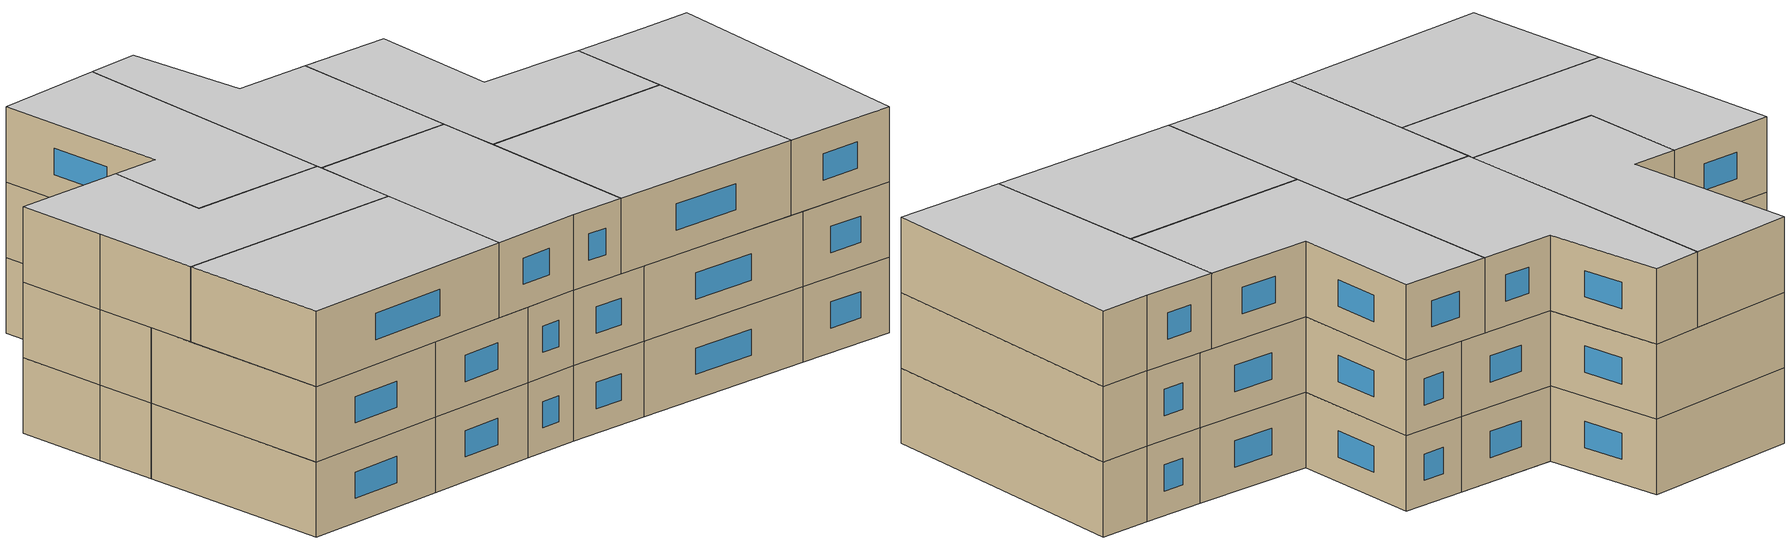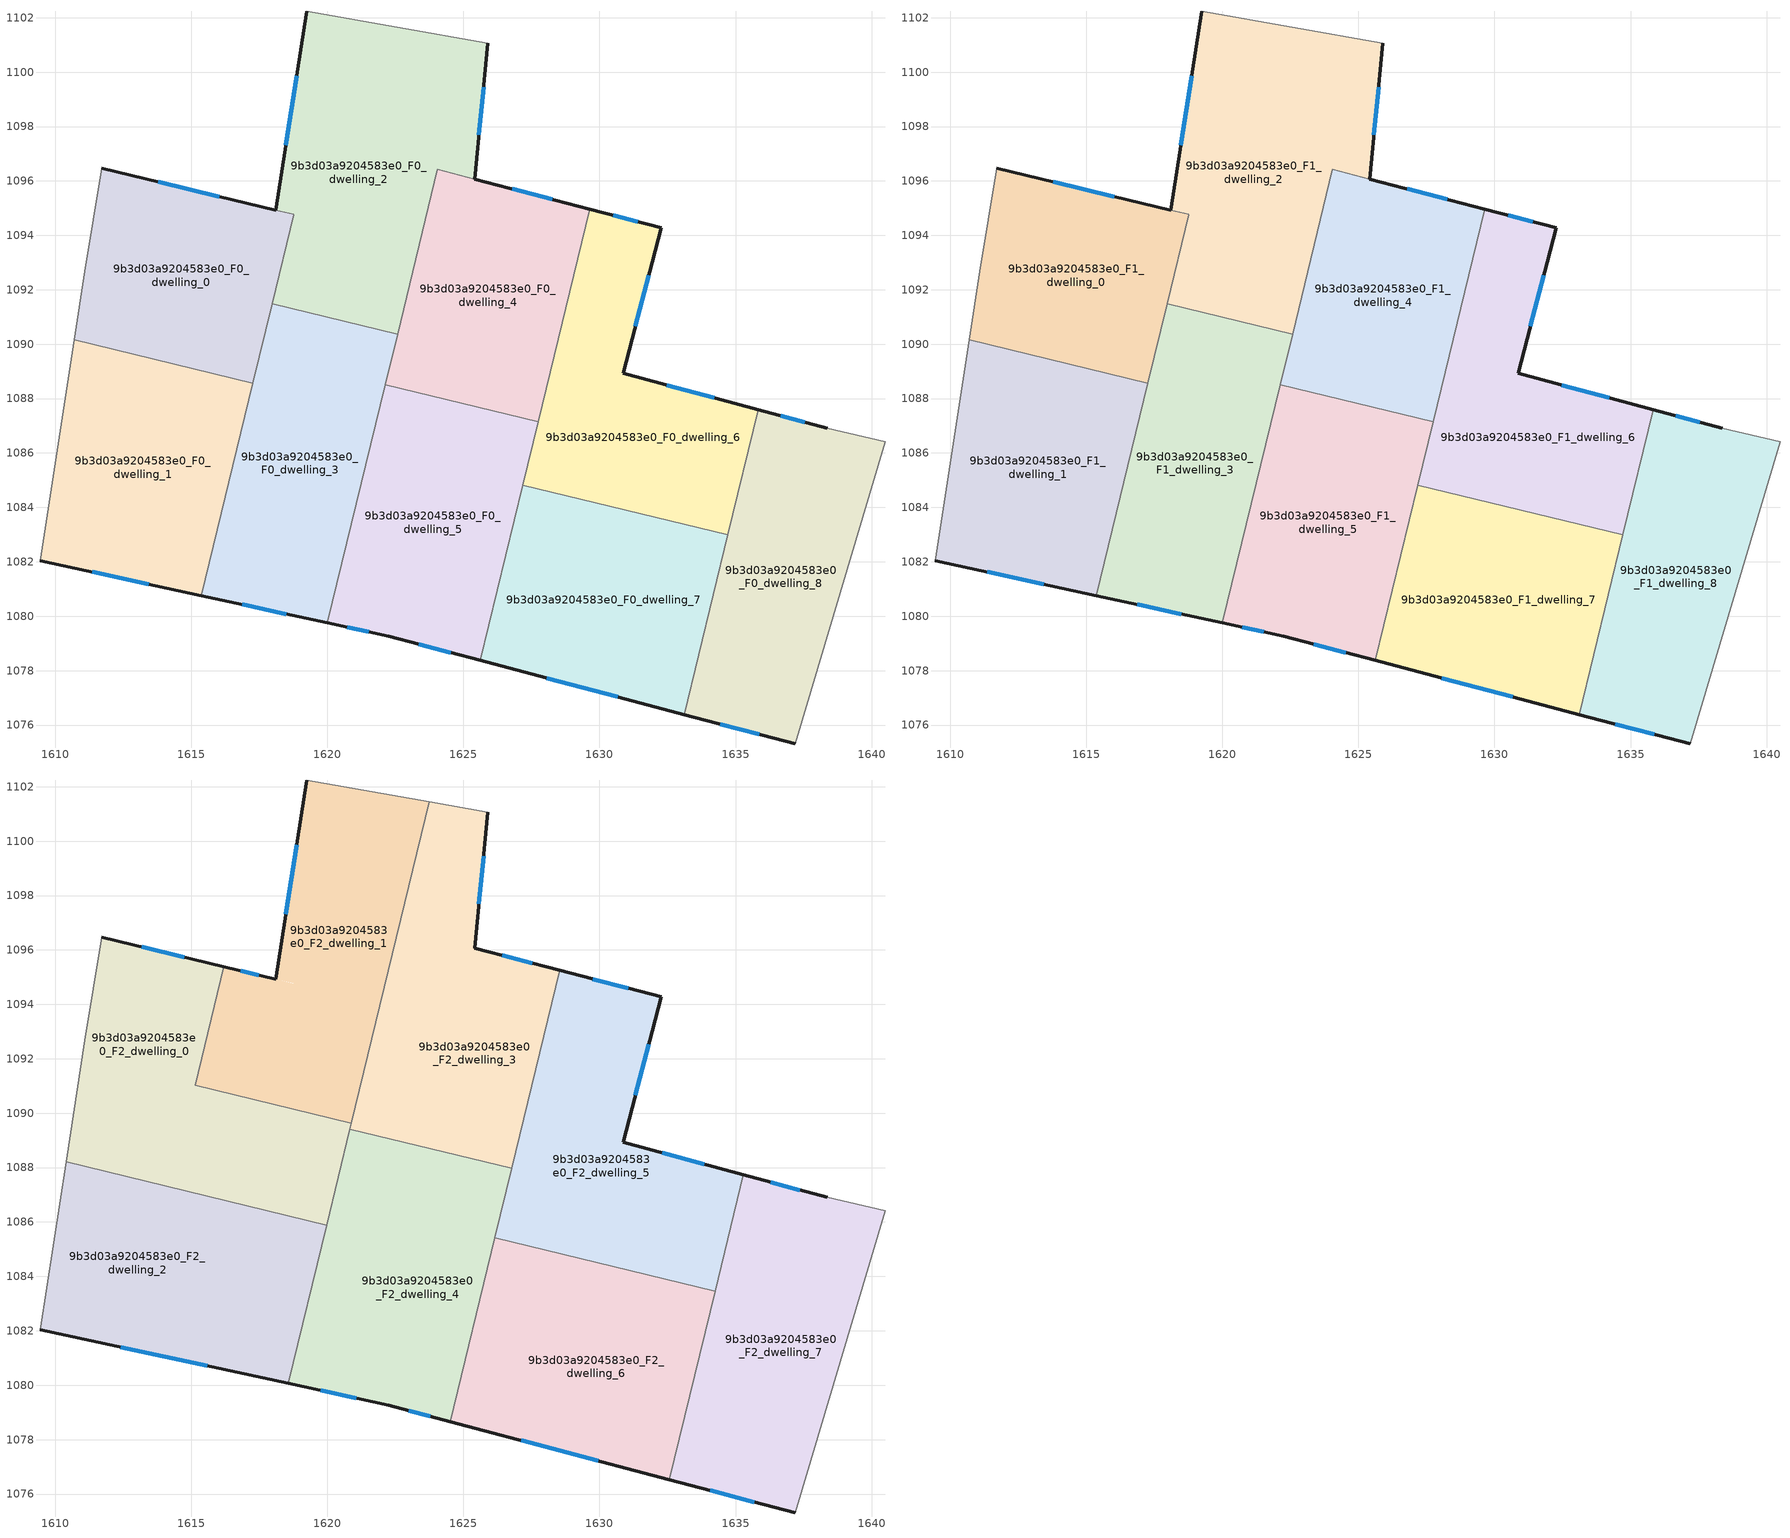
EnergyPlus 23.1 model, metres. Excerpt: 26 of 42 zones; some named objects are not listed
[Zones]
9b3d03a9204583e0_F0_dwelling_0
 floor ground (EU_floor_Construction): 1618.77,1094.77 1617.26,1088.57 1610.7,1090.17 1611.09,1092.67 1611.71,1096.46 z0
 wall outside (EU_wall_Construction): 1618.1,1094.93 1611.71,1096.46 z0:3
 wall to 9b3d03a9204583e0_F0_dwelling_2 (EU_wall_Construction): 1618.77,1094.77 1618.1,1094.92 / 1617.97,1091.49 1618.77,1094.76 z0:3
 wall to 9b3d03a9204583e0_F0_dwelling_1 (EU_wall_Construction): 1610.7,1090.17 1617.26,1088.57 z0:3
 wall adiabatic (EU_wall_Construction): 1611.71,1096.46 1611.09,1092.67 1610.7,1090.17 z0:3
 wall to 9b3d03a9204583e0_F0_dwelling_3 (EU_wall_Construction): 1617.26,1088.57 1617.97,1091.49 z0:3
 window (EU_Window_Construction): 1616.02,1095.43 1613.79,1095.96 z0.98:2.02
9b3d03a9204583e0_F0_dwelling_1
 floor ground (EU_floor_Construction): 1617.26,1088.57 1615.36,1080.76 1609.44,1082.04 1610.7,1090.17 z0
 wall outside (EU_wall_Construction): 1609.44,1082.04 1615.36,1080.76 z0:3
 wall adiabatic (EU_wall_Construction): 1610.7,1090.17 1609.44,1082.04 z0:3
 wall to 9b3d03a9204583e0_F0_dwelling_3 (EU_wall_Construction): 1615.36,1080.76 1617.26,1088.57 z0:3
 window (EU_Window_Construction): 1611.36,1081.63 1613.44,1081.18 z0.98:2.02
9b3d03a9204583e0_F0_dwelling_2
 floor ground (EU_floor_Construction): 1625.9,1101.06 1625.42,1096.06 1624.05,1096.42 1622.58,1090.37 1617.97,1091.49 1618.77,1094.77 1618.1,1094.92 1619.23,1102.24 z0
 wall outside (EU_wall_Construction): 1619.23,1102.24 1618.1,1094.92 / 1625.42,1096.06 1625.9,1101.06 z0:3
 wall to 9b3d03a9204583e0_F0_dwelling_3 (EU_wall_Construction): 1617.97,1091.49 1622.58,1090.37 z0:3
 wall adiabatic (EU_wall_Construction): 1625.9,1101.06 1619.23,1102.24 z0:3
 wall to 9b3d03a9204583e0_F0_dwelling_4 (EU_wall_Construction): 1624.05,1096.42 1625.42,1096.06 / 1622.58,1090.37 1624.04,1096.42 z0:3
 window (EU_Window_Construction): 1618.87,1099.86 1618.47,1097.31 / 1625.57,1097.69 1625.74,1099.44 z0.98:2.02
9b3d03a9204583e0_F0_dwelling_3
 floor ground (EU_floor_Construction): 1622.58,1090.37 1620,1079.75 1615.36,1080.76 1617.97,1091.49 z0
 wall outside (EU_wall_Construction): 1615.36,1080.76 1620,1079.75 z0:3
 wall to 9b3d03a9204583e0_F0_dwelling_5 (EU_wall_Construction): 1620,1079.75 1622.13,1088.51 z0:3
 wall to 9b3d03a9204583e0_F0_dwelling_4 (EU_wall_Construction): 1622.13,1088.51 1622.58,1090.37 z0:3
 window (EU_Window_Construction): 1616.87,1080.43 1618.49,1080.08 z0.98:2.02
9b3d03a9204583e0_F0_dwelling_4
 floor ground (EU_floor_Construction): 1629.65,1094.96 1627.75,1087.15 1622.13,1088.51 1624.04,1096.42 z0
 wall outside (EU_wall_Construction): 1629.65,1094.96 1625.42,1096.06 z0:3
 wall to 9b3d03a9204583e0_F0_dwelling_5 (EU_wall_Construction): 1622.13,1088.51 1627.75,1087.15 z0:3
 wall to 9b3d03a9204583e0_F0_dwelling_6 (EU_wall_Construction): 1627.75,1087.15 1629.65,1094.96 z0:3
 window (EU_Window_Construction): 1628.27,1095.32 1626.79,1095.7 z0.98:2.02
9b3d03a9204583e0_F0_dwelling_5
 floor ground (EU_floor_Construction): 1627.75,1087.15 1625.62,1078.37 1622.26,1079.26 1620,1079.75 1622.13,1088.51 z0
 wall outside (EU_wall_Construction): 1620,1079.75 1622.26,1079.26 1625.62,1078.37 z0:3
 wall to 9b3d03a9204583e0_F0_dwelling_7 (EU_wall_Construction): 1625.62,1078.37 1627.19,1084.82 z0:3
 wall to 9b3d03a9204583e0_F0_dwelling_6 (EU_wall_Construction): 1627.19,1084.82 1627.75,1087.15 z0:3
 window (EU_Window_Construction): 1620.73,1079.59 1621.52,1079.42 / 1623.35,1078.97 1624.53,1078.66 z0.98:2.02
9b3d03a9204583e0_F0_dwelling_6
 floor ground (EU_floor_Construction): 1632.27,1094.27 1630.86,1088.92 1635.83,1087.59 1634.72,1082.99 1627.19,1084.82 1629.65,1094.96 z0
 wall outside (EU_wall_Construction): 1635.83,1087.59 1630.86,1088.92 1632.27,1094.27 1629.65,1094.96 z0:3
 wall to 9b3d03a9204583e0_F0_dwelling_7 (EU_wall_Construction): 1627.19,1084.82 1634.72,1082.99 z0:3
 wall to 9b3d03a9204583e0_F0_dwelling_8 (EU_wall_Construction): 1634.72,1082.99 1635.83,1087.59 z0:3
 window (EU_Window_Construction): 1631.32,1090.66 1631.81,1092.53 / 1634.22,1088.02 1632.48,1088.49 / 1631.41,1094.5 1630.5,1094.74 z0.98:2.02
9b3d03a9204583e0_F0_dwelling_7
 floor ground (EU_floor_Construction): 1634.72,1082.99 1633.11,1076.39 1625.62,1078.37 1627.19,1084.82 z0
 wall outside (EU_wall_Construction): 1625.62,1078.37 1633.11,1076.39 z0:3
 wall to 9b3d03a9204583e0_F0_dwelling_8 (EU_wall_Construction): 1633.11,1076.39 1634.72,1082.99 z0:3
 window (EU_Window_Construction): 1628.06,1077.73 1630.68,1077.03 z0.98:2.02
9b3d03a9204583e0_F0_dwelling_8
 floor ground (EU_floor_Construction): 1640.49,1086.4 1637.19,1075.3 1633.11,1076.39 1635.83,1087.59 1638.36,1086.9 z0
 wall outside (EU_wall_Construction): 1633.11,1076.39 1637.19,1075.3 / 1638.36,1086.9 1635.83,1087.59 z0:3
 wall adiabatic (EU_wall_Construction): 1637.19,1075.3 1640.49,1086.4 1638.36,1086.9 z0:3
 window (EU_Window_Construction): 1634.44,1076.04 1635.87,1075.66 / 1637.54,1087.13 1636.66,1087.36 z0.98:2.02
9b3d03a9204583e0_F1_dwelling_0
 floor to 9b3d03a9204583e0_F0_dwelling_0 (EU_floor_Construction): 1618.77,1094.77 1617.26,1088.57 1610.7,1090.17 1611.09,1092.67 1611.71,1096.46 z3
 wall outside (EU_wall_Construction): 1618.1,1094.93 1611.71,1096.46 z3:6
 wall to 9b3d03a9204583e0_F1_dwelling_2 (EU_wall_Construction): 1618.77,1094.77 1618.1,1094.92 / 1617.97,1091.49 1618.77,1094.76 z3:6
 wall to 9b3d03a9204583e0_F1_dwelling_1 (EU_wall_Construction): 1610.7,1090.17 1617.26,1088.57 z3:6
 wall adiabatic (EU_wall_Construction): 1611.71,1096.46 1611.09,1092.67 1610.7,1090.17 z3:6
 wall to 9b3d03a9204583e0_F1_dwelling_3 (EU_wall_Construction): 1617.26,1088.57 1617.97,1091.49 z3:6
 window (EU_Window_Construction): 1616.02,1095.43 1613.79,1095.96 z3.98:5.02
9b3d03a9204583e0_F1_dwelling_1
 floor to 9b3d03a9204583e0_F0_dwelling_1 (EU_floor_Construction): 1617.26,1088.57 1615.36,1080.76 1609.44,1082.04 1610.7,1090.17 z3
 wall outside (EU_wall_Construction): 1609.44,1082.04 1615.36,1080.76 z3:6
 wall adiabatic (EU_wall_Construction): 1610.7,1090.17 1609.44,1082.04 z3:6
 wall to 9b3d03a9204583e0_F1_dwelling_3 (EU_wall_Construction): 1615.36,1080.76 1617.26,1088.57 z3:6
 window (EU_Window_Construction): 1611.36,1081.63 1613.44,1081.18 z3.98:5.02
9b3d03a9204583e0_F1_dwelling_2
 floor to 9b3d03a9204583e0_F0_dwelling_2 (EU_floor_Construction): 1625.9,1101.06 1625.42,1096.06 1624.05,1096.42 1622.58,1090.37 1617.97,1091.49 1618.77,1094.77 1618.1,1094.92 1619.23,1102.24 z3
 wall outside (EU_wall_Construction): 1619.23,1102.24 1618.1,1094.92 / 1625.42,1096.06 1625.9,1101.06 z3:6
 wall to 9b3d03a9204583e0_F1_dwelling_3 (EU_wall_Construction): 1617.97,1091.49 1622.58,1090.37 z3:6
 wall adiabatic (EU_wall_Construction): 1625.9,1101.06 1619.23,1102.24 z3:6
 wall to 9b3d03a9204583e0_F1_dwelling_4 (EU_wall_Construction): 1624.05,1096.42 1625.42,1096.06 / 1622.58,1090.37 1624.04,1096.42 z3:6
 window (EU_Window_Construction): 1618.87,1099.86 1618.47,1097.31 / 1625.57,1097.69 1625.74,1099.44 z3.98:5.02
9b3d03a9204583e0_F1_dwelling_3
 floor to 9b3d03a9204583e0_F0_dwelling_3 (EU_floor_Construction): 1622.58,1090.37 1620,1079.75 1615.36,1080.76 1617.97,1091.49 z3
 wall outside (EU_wall_Construction): 1615.36,1080.76 1620,1079.75 z3:6
 wall to 9b3d03a9204583e0_F1_dwelling_5 (EU_wall_Construction): 1620,1079.75 1622.13,1088.51 z3:6
 wall to 9b3d03a9204583e0_F1_dwelling_4 (EU_wall_Construction): 1622.13,1088.51 1622.58,1090.37 z3:6
 window (EU_Window_Construction): 1616.87,1080.43 1618.49,1080.08 z3.98:5.02
9b3d03a9204583e0_F1_dwelling_4
 floor to 9b3d03a9204583e0_F0_dwelling_4 (EU_floor_Construction): 1629.65,1094.96 1627.75,1087.15 1622.13,1088.51 1624.04,1096.42 z3
 wall outside (EU_wall_Construction): 1629.65,1094.96 1625.42,1096.06 z3:6
 wall to 9b3d03a9204583e0_F1_dwelling_5 (EU_wall_Construction): 1622.13,1088.51 1627.75,1087.15 z3:6
 wall to 9b3d03a9204583e0_F1_dwelling_6 (EU_wall_Construction): 1627.75,1087.15 1629.65,1094.96 z3:6
 window (EU_Window_Construction): 1628.27,1095.32 1626.79,1095.7 z3.98:5.02
 ceiling adiabatic (EU_roof_Construction): 1626.77,1087.97 1628.54,1095.25 1629.65,1094.96 1624.05,1096.42 1622.26,1089.07 z6
9b3d03a9204583e0_F1_dwelling_5
 floor to 9b3d03a9204583e0_F0_dwelling_5 (EU_floor_Construction): 1627.75,1087.15 1625.62,1078.37 1622.26,1079.26 1620,1079.75 1622.13,1088.51 z3
 wall outside (EU_wall_Construction): 1620,1079.75 1622.26,1079.26 1625.62,1078.37 z3:6
 wall to 9b3d03a9204583e0_F1_dwelling_7 (EU_wall_Construction): 1625.62,1078.37 1627.19,1084.82 z3:6
 wall to 9b3d03a9204583e0_F1_dwelling_6 (EU_wall_Construction): 1627.19,1084.82 1627.75,1087.15 z3:6
 window (EU_Window_Construction): 1620.73,1079.59 1621.52,1079.42 / 1623.35,1078.97 1624.53,1078.66 z3.98:5.02
9b3d03a9204583e0_F1_dwelling_6
 floor to 9b3d03a9204583e0_F0_dwelling_6 (EU_floor_Construction): 1632.27,1094.27 1630.86,1088.92 1635.83,1087.59 1634.72,1082.99 1627.19,1084.82 1629.65,1094.96 z3
 wall outside (EU_wall_Construction): 1635.83,1087.59 1630.86,1088.92 1632.27,1094.27 1629.65,1094.96 z3:6
 wall to 9b3d03a9204583e0_F1_dwelling_7 (EU_wall_Construction): 1627.19,1084.82 1634.72,1082.99 z3:6
 wall to 9b3d03a9204583e0_F1_dwelling_8 (EU_wall_Construction): 1634.72,1082.99 1635.83,1087.59 z3:6
 window (EU_Window_Construction): 1631.32,1090.66 1631.81,1092.53 / 1634.22,1088.02 1632.48,1088.49 / 1631.41,1094.5 1630.5,1094.74 z3.98:5.02
9b3d03a9204583e0_F1_dwelling_7
 floor to 9b3d03a9204583e0_F0_dwelling_7 (EU_floor_Construction): 1634.72,1082.99 1633.11,1076.39 1625.62,1078.37 1627.19,1084.82 z3
 wall outside (EU_wall_Construction): 1625.62,1078.37 1633.11,1076.39 z3:6
 wall to 9b3d03a9204583e0_F1_dwelling_8 (EU_wall_Construction): 1633.11,1076.39 1634.72,1082.99 z3:6
 window (EU_Window_Construction): 1628.06,1077.73 1630.68,1077.03 z3.98:5.02
 ceiling adiabatic (EU_roof_Construction): 1632.57,1076.53 1634.17,1083.13 1627.19,1084.82 1625.62,1078.37 z6
9b3d03a9204583e0_F1_dwelling_8
 floor to 9b3d03a9204583e0_F0_dwelling_8 (EU_floor_Construction): 1640.49,1086.4 1637.19,1075.3 1633.11,1076.39 1635.83,1087.59 1638.36,1086.9 z3
 wall outside (EU_wall_Construction): 1633.11,1076.39 1637.19,1075.3 / 1638.36,1086.9 1635.83,1087.59 z3:6
 wall adiabatic (EU_wall_Construction): 1637.19,1075.3 1640.49,1086.4 1638.36,1086.9 z3:6
 window (EU_Window_Construction): 1634.44,1076.04 1635.87,1075.66 / 1637.54,1087.13 1636.66,1087.36 z3.98:5.02
9b3d03a9204583e0_F2_dwelling_0
 floor to 9b3d03a9204583e0_F1_dwelling_0 (EU_floor_Construction): 1616.2,1095.38 1615.14,1091.03 1617.71,1090.4 1617.26,1088.57 1610.7,1090.17 1611.09,1092.67 1611.71,1096.46 z6
 floor to 9b3d03a9204583e0_F1_dwelling_1 (EU_floor_Construction): 1617.26,1088.57 1616.8,1086.66 1610.39,1088.21 1610.7,1090.17 z6
 floor to 9b3d03a9204583e0_F1_dwelling_3 (EU_floor_Construction): 1620.88,1089.63 1619.97,1085.89 1616.8,1086.66 1617.71,1090.4 z6
 wall outside (EU_wall_Construction): 1616.2,1095.38 1611.71,1096.46 z6:9
 wall to 9b3d03a9204583e0_F2_dwelling_1 (EU_wall_Construction): 1620.88,1089.63 1615.14,1091.03 1616.2,1095.38 z6:9
 wall to 9b3d03a9204583e0_F2_dwelling_2 (EU_wall_Construction): 1610.39,1088.21 1619.97,1085.89 z6:9
 wall adiabatic (EU_wall_Construction): 1611.71,1096.46 1611.09,1092.67 1610.39,1088.21 z6:9
 wall to 9b3d03a9204583e0_F2_dwelling_4 (EU_wall_Construction): 1619.97,1085.89 1620.82,1089.42 z6:9
 wall to 9b3d03a9204583e0_F2_dwelling_3 (EU_wall_Construction): 1620.82,1089.42 1620.88,1089.63 z6:9
 window (EU_Window_Construction): 1614.74,1095.74 1613.17,1096.11 z6.98:8.02
 ceiling to 9b3d03a9204583e0_F3_dwelling_0 (EU_floor_Construction): 1619.97,1085.89 1620.88,1089.63 1615.14,1091.03 1616.2,1095.38 1611.71,1096.46 1611.09,1092.67 1610.39,1088.21 z9
9b3d03a9204583e0_F2_dwelling_1
 floor to 9b3d03a9204583e0_F1_dwelling_2 (EU_floor_Construction): 1623.74,1101.44 1621.14,1090.72 1617.97,1091.49 1618.77,1094.77 1618.1,1094.92 1619.23,1102.24 z6
 floor to 9b3d03a9204583e0_F1_dwelling_0 (EU_floor_Construction): 1618.76,1094.76 1617.71,1090.4 1615.14,1091.03 1616.2,1095.38 1618.1,1094.93 z6
 floor to 9b3d03a9204583e0_F1_dwelling_3 (EU_floor_Construction): 1621.14,1090.72 1620.88,1089.63 1617.71,1090.4 1617.97,1091.49 z6
 wall outside (EU_wall_Construction): 1619.23,1102.24 1618.1,1094.92 1616.2,1095.38 z6:9
 wall adiabatic (EU_wall_Construction): 1623.74,1101.45 1619.23,1102.24 z6:9
 wall to 9b3d03a9204583e0_F2_dwelling_3 (EU_wall_Construction): 1620.88,1089.63 1623.74,1101.45 z6:9
 window (EU_Window_Construction): 1617.48,1095.07 1616.82,1095.23 / 1618.87,1099.86 1618.47,1097.31 z6.98:8.02
 ceiling to 9b3d03a9204583e0_F3_dwelling_1 (EU_floor_Construction): 1620.88,1089.63 1623.74,1101.45 1619.23,1102.24 1618.1,1094.92 1616.2,1095.38 1615.14,1091.03 z9
9b3d03a9204583e0_F2_dwelling_2
 floor to 9b3d03a9204583e0_F1_dwelling_1 (EU_floor_Construction): 1616.8,1086.66 1615.36,1080.76 1609.44,1082.04 1610.39,1088.21 z6
 floor to 9b3d03a9204583e0_F1_dwelling_3 (EU_floor_Construction): 1619.97,1085.89 1618.56,1080.07 1615.36,1080.76 1616.8,1086.66 z6
 wall outside (EU_wall_Construction): 1609.44,1082.04 1618.56,1080.07 z6:9
 wall adiabatic (EU_wall_Construction): 1610.39,1088.21 1609.44,1082.04 z6:9
 wall to 9b3d03a9204583e0_F2_dwelling_4 (EU_wall_Construction): 1618.56,1080.07 1619.97,1085.89 z6:9
 window (EU_Window_Construction): 1612.4,1081.4 1615.59,1080.71 z6.98:8.02
 ceiling to 9b3d03a9204583e0_F3_dwelling_2 (EU_floor_Construction): 1618.56,1080.07 1619.97,1085.89 1610.39,1088.21 1609.44,1082.04 z9
9b3d03a9204583e0_F2_dwelling_3
 floor adiabatic (EU_floor_Construction): 1628.54,1095.25 1626.77,1087.97 1622.26,1089.07 1624.05,1096.42 z6
 floor to 9b3d03a9204583e0_F1_dwelling_2 (EU_floor_Construction): 1625.89,1101.06 1625.42,1096.06 1624.05,1096.42 1622.58,1090.37 1621.14,1090.72 1623.74,1101.44 z6
 floor to 9b3d03a9204583e0_F1_dwelling_3 (EU_floor_Construction): 1622.58,1090.37 1622.26,1089.07 1620.82,1089.42 1621.14,1090.72 z6
 wall outside (EU_wall_Construction): 1628.54,1095.25 1625.42,1096.06 1625.9,1101.06 z6:9
 wall to 9b3d03a9204583e0_F2_dwelling_4 (EU_wall_Construction): 1620.82,1089.42 1626.77,1087.97 z6:9
 wall adiabatic (EU_wall_Construction): 1625.9,1101.06 1623.74,1101.45 z6:9
 wall to 9b3d03a9204583e0_F2_dwelling_5 (EU_wall_Construction): 1626.77,1087.97 1628.54,1095.25 z6:9
 window (EU_Window_Construction): 1625.57,1097.69 1625.74,1099.44 / 1627.52,1095.51 1626.43,1095.8 z6.98:8.02
 ceiling to 9b3d03a9204583e0_F3_dwelling_3 (EU_floor_Construction): 1626.77,1087.97 1628.54,1095.25 1625.42,1096.06 1625.9,1101.06 1623.74,1101.45 1620.82,1089.42 z9
9b3d03a9204583e0_F2_dwelling_4
 floor to 9b3d03a9204583e0_F1_dwelling_3 (EU_floor_Construction): 1622.26,1089.07 1620,1079.75 1618.56,1080.07 1620.82,1089.42 z6
 floor to 9b3d03a9204583e0_F1_dwelling_5 (EU_floor_Construction): 1626.64,1087.42 1624.51,1078.67 1622.26,1079.26 1620,1079.75 1622.13,1088.51 z6
 floor to 9b3d03a9204583e0_F1_dwelling_4 (EU_floor_Construction): 1626.77,1087.97 1626.64,1087.42 1622.13,1088.51 1622.26,1089.07 z6
 wall outside (EU_wall_Construction): 1618.56,1080.07 1622.26,1079.26 1624.51,1078.67 z6:9
 wall to 9b3d03a9204583e0_F2_dwelling_5 (EU_wall_Construction): 1624.51,1078.67 1626.15,1085.41 1626.77,1087.97 z6:9
 window (EU_Window_Construction): 1619.76,1079.81 1621.05,1079.53 / 1622.99,1079.07 1623.78,1078.86 z6.98:8.02
 ceiling to 9b3d03a9204583e0_F3_dwelling_4 (EU_floor_Construction): 1624.51,1078.67 1626.77,1087.97 1620.82,1089.42 1618.56,1080.07 1622.26,1079.26 z9
9b3d03a9204583e0_F2_dwelling_5
 floor to 9b3d03a9204583e0_F1_dwelling_6 (EU_floor_Construction): 1632.27,1094.27 1630.86,1088.92 1635.29,1087.73 1634.25,1083.45 1627.26,1085.14 1629.65,1094.96 z6
 floor to 9b3d03a9204583e0_F1_dwelling_4 (EU_floor_Construction): 1629.65,1094.96 1627.75,1087.15 1626.64,1087.42 1628.54,1095.25 z6
 floor to 9b3d03a9204583e0_F1_dwelling_5 (EU_floor_Construction): 1627.75,1087.15 1627.26,1085.14 1626.15,1085.41 1624.51,1078.67 1626.64,1087.42 z6
 wall outside (EU_wall_Construction): 1635.29,1087.73 1630.86,1088.92 1632.27,1094.27 1628.54,1095.25 z6:9
 wall to 9b3d03a9204583e0_F2_dwelling_6 (EU_wall_Construction): 1624.51,1078.67 1626.15,1085.41 1634.25,1083.45 z6:9
 wall to 9b3d03a9204583e0_F2_dwelling_7 (EU_wall_Construction): 1634.25,1083.45 1635.29,1087.73 z6:9
 window (EU_Window_Construction): 1631.05,1094.59 1629.75,1094.93 / 1631.32,1090.66 1631.81,1092.53 / 1633.85,1088.12 1632.3,1088.54 z6.98:8.02
 ceiling to 9b3d03a9204583e0_F3_dwelling_5 (EU_floor_Construction): 1634.25,1083.45 1635.29,1087.73 1630.86,1088.92 1632.27,1094.27 1628.54,1095.25 1624.51,1078.67 1626.15,1085.41 z9
9b3d03a9204583e0_F2_dwelling_6
 floor to 9b3d03a9204583e0_F1_dwelling_5 (EU_floor_Construction): 1627.26,1085.14 1625.62,1078.37 1624.51,1078.67 1626.15,1085.41 z6
 floor to 9b3d03a9204583e0_F1_dwelling_6 (EU_floor_Construction): 1634.25,1083.45 1634.17,1083.13 1627.19,1084.82 1627.26,1085.14 z6
 floor adiabatic (EU_floor_Construction): 1634.17,1083.13 1632.57,1076.53 1624.51,1078.67 1625.62,1078.37 1627.19,1084.82 z6
 wall outside (EU_wall_Construction): 1624.51,1078.67 1632.57,1076.53 z6:9
 wall to 9b3d03a9204583e0_F2_dwelling_7 (EU_wall_Construction): 1632.57,1076.53 1634.25,1083.45 z6:9
 window (EU_Window_Construction): 1627.13,1077.97 1629.95,1077.23 z6.98:8.02
 ceiling to 9b3d03a9204583e0_F3_dwelling_6 (EU_floor_Construction): 1632.57,1076.53 1634.25,1083.45 1626.15,1085.41 1624.51,1078.67 z9
9b3d03a9204583e0_F2_dwelling_7
 floor to 9b3d03a9204583e0_F1_dwelling_8 (EU_floor_Construction): 1640.49,1086.4 1637.19,1075.3 1633.11,1076.39 1635.83,1087.59 1638.36,1086.9 z6
 floor to 9b3d03a9204583e0_F1_dwelling_6 (EU_floor_Construction): 1635.83,1087.59 1634.72,1082.99 1634.17,1083.13 1634.25,1083.45 1635.29,1087.73 z6
 floor to 9b3d03a9204583e0_F1_dwelling_7 (EU_floor_Construction): 1634.72,1082.99 1633.11,1076.39 1632.57,1076.53 1634.17,1083.13 z6
 wall outside (EU_wall_Construction): 1632.57,1076.53 1637.19,1075.3 / 1638.36,1086.9 1635.29,1087.73 z6:9
 wall adiabatic (EU_wall_Construction): 1637.19,1075.3 1640.49,1086.4 1638.36,1086.9 z6:9
 window (EU_Window_Construction): 1634.07,1076.13 1635.69,1075.7 / 1637.36,1087.17 1636.29,1087.46 z6.98:8.02
 ceiling to 9b3d03a9204583e0_F3_dwelling_7 (EU_floor_Construction): 1637.19,1075.3 1640.49,1086.4 1638.36,1086.9 1635.29,1087.73 1632.57,1076.53 z9
[Building]
EU S2 Campaign: North Axis=0; Terrain=City; Solar Distribution=FullExterior
[Site:Location]
Bologna: Latitude=44.5; Longitude=11.25; Time Zone=1; Elevation=37
[SizingPeriod:WeatherFileDays]
AnnualSizingPeriod: Begin Month=1; Begin Day of Month=1; End Month=12; End Day of Month=31; Day of Week for Start Day=Monday; Use Weather File Daylight Saving Period=No; Use Weather File Rain and Snow Indicators=No
[MATERIAL]
EU_InternalMass_Material: Roughness=MediumRough; Thickness=0.1; Conductivity=1; Density=1800; Specific Heat=900; Thermal Absorptance=0.9; Solar Absorptance=0.7; Visible Absorptance=0.7
[MATERIAL:NOMASS] Roughness=MediumRough; Thermal Absorptance=0.9; Solar Absorptance=0.7; Visible Absorptance=0.7
Name | Thermal Resistance
EU_wall_NoMass | 0.905828
EU_roof_NoMass | 0.37593
EU_floor_NoMass | 0.67114
[WINDOWMATERIAL:SIMPLEGLAZINGSYSTEM]
EU_Window_SimpleGlazing: UFactor=4.52486; Solar Heat Gain Coefficient=0.85; Visible Transmittance=0.85
[CONSTRUCTION]
EU_wall_Construction: EU_wall_NoMass
EU_roof_Construction: EU_roof_NoMass
EU_floor_Construction: EU_floor_NoMass
EU_Window_Construction: EU_Window_SimpleGlazing
EU_InternalMass_Construction: EU_InternalMass_Material
[ZONE] Type=1; Multiplier=1; Ceiling Height=autocalculate; Floor Area=autocalculate; Part of Total Floor Area=Yes
Name | Volume
9b3d03a9204583e0_F0_dwelling_0; 9b3d03a9204583e0_F1_dwelling_0 | 133.998
9b3d03a9204583e0_F2_dwelling_0 | 175.652
9b3d03a9204583e0_F0_dwelling_1; 9b3d03a9204583e0_F1_dwelling_1; 9b3d03a9204583e0_F0_dwelling_8; 9b3d03a9204583e0_F1_dwelling_8 | 156.155
9b3d03a9204583e0_F2_dwelling_1 | 175.677
9b3d03a9204583e0_F0_dwelling_2; 9b3d03a9204583e0_F1_dwelling_2 | 194.013
9b3d03a9204583e0_F2_dwelling_2 | 175.684
9b3d03a9204583e0_F0_dwelling_3; 9b3d03a9204583e0_F1_dwelling_3 | 156.168
9b3d03a9204583e0_F2_dwelling_3 | 175.659
9b3d03a9204583e0_F0_dwelling_4; 9b3d03a9204583e0_F1_dwelling_4 | 140.389
9b3d03a9204583e0_F2_dwelling_4 | 175.645
9b3d03a9204583e0_F0_dwelling_5; 9b3d03a9204583e0_F1_dwelling_5 | 156.127
9b3d03a9204583e0_F2_dwelling_5 | 175.712
9b3d03a9204583e0_F0_dwelling_6; 9b3d03a9204583e0_F1_dwelling_6 | 156.163
9b3d03a9204583e0_F2_dwelling_6 | 175.691
9b3d03a9204583e0_F0_dwelling_7; 9b3d03a9204583e0_F1_dwelling_7 | 156.17
9b3d03a9204583e0_F2_dwelling_7 | 175.676
[INTERNALMASS] Construction=EU_InternalMass_Construction
Name | Zone or ZoneList | Surface Area
9b3d03a9204583e0_F0_dwelling_0_EU_InternalMass | 9b3d03a9204583e0_F0_dwelling_0 | 44.6656
9b3d03a9204583e0_F0_dwelling_1_EU_InternalMass | 9b3d03a9204583e0_F0_dwelling_1 | 52.0526
9b3d03a9204583e0_F0_dwelling_2_EU_InternalMass | 9b3d03a9204583e0_F0_dwelling_2 | 64.6738
9b3d03a9204583e0_F0_dwelling_3_EU_InternalMass | 9b3d03a9204583e0_F0_dwelling_3 | 52.0554
9b3d03a9204583e0_F0_dwelling_4_EU_InternalMass | 9b3d03a9204583e0_F0_dwelling_4 | 46.8124
9b3d03a9204583e0_F0_dwelling_5_EU_InternalMass | 9b3d03a9204583e0_F0_dwelling_5 | 52.0417
9b3d03a9204583e0_F0_dwelling_6_EU_InternalMass | 9b3d03a9204583e0_F0_dwelling_6 | 52.054
9b3d03a9204583e0_F0_dwelling_7_EU_InternalMass | 9b3d03a9204583e0_F0_dwelling_7 | 52.0579
9b3d03a9204583e0_F0_dwelling_8_EU_InternalMass | 9b3d03a9204583e0_F0_dwelling_8 | 52.0513
9b3d03a9204583e0_F1_dwelling_0_EU_InternalMass | 9b3d03a9204583e0_F1_dwelling_0 | 44.6656
9b3d03a9204583e0_F1_dwelling_1_EU_InternalMass | 9b3d03a9204583e0_F1_dwelling_1 | 52.0526
9b3d03a9204583e0_F1_dwelling_2_EU_InternalMass | 9b3d03a9204583e0_F1_dwelling_2 | 64.6738
9b3d03a9204583e0_F1_dwelling_3_EU_InternalMass | 9b3d03a9204583e0_F1_dwelling_3 | 52.0554
9b3d03a9204583e0_F1_dwelling_4_EU_InternalMass | 9b3d03a9204583e0_F1_dwelling_4 | 46.8124
9b3d03a9204583e0_F1_dwelling_5_EU_InternalMass | 9b3d03a9204583e0_F1_dwelling_5 | 52.0417
9b3d03a9204583e0_F1_dwelling_6_EU_InternalMass | 9b3d03a9204583e0_F1_dwelling_6 | 52.054
9b3d03a9204583e0_F1_dwelling_7_EU_InternalMass | 9b3d03a9204583e0_F1_dwelling_7 | 52.0579
9b3d03a9204583e0_F1_dwelling_8_EU_InternalMass | 9b3d03a9204583e0_F1_dwelling_8 | 52.0513
9b3d03a9204583e0_F2_dwelling_0_EU_InternalMass | 9b3d03a9204583e0_F2_dwelling_0 | 58.5507
9b3d03a9204583e0_F2_dwelling_1_EU_InternalMass | 9b3d03a9204583e0_F2_dwelling_1 | 58.5583
9b3d03a9204583e0_F2_dwelling_2_EU_InternalMass | 9b3d03a9204583e0_F2_dwelling_2 | 58.5613
9b3d03a9204583e0_F2_dwelling_3_EU_InternalMass | 9b3d03a9204583e0_F2_dwelling_3 | 58.5525
9b3d03a9204583e0_F2_dwelling_4_EU_InternalMass | 9b3d03a9204583e0_F2_dwelling_4 | 58.5486
9b3d03a9204583e0_F2_dwelling_5_EU_InternalMass | 9b3d03a9204583e0_F2_dwelling_5 | 58.574
9b3d03a9204583e0_F2_dwelling_6_EU_InternalMass | 9b3d03a9204583e0_F2_dwelling_6 | 58.5626
9b3d03a9204583e0_F2_dwelling_7_EU_InternalMass | 9b3d03a9204583e0_F2_dwelling_7 | 58.5586
[OTHEREQUIPMENT] Fuel Type=Electricity; Design Level Calculation Method=Watts/Area; Power per Zone Floor Area=1; Fraction Latent=0; Fraction Radiant=0; Fraction Lost=0; Carbon Dioxide Generation Rate=0; EndUse Subcategory=EU_Step8_InternalGains
Name | Zone or ZoneList or Space or SpaceList | Schedule
EU_Step8_InternalGain_9b3d03a9204583e0_F0_dwelling_0_f000 | 9b3d03a9204583e0_F0_dwelling_0 | EU_Step8_GainSchedule_9b3d03a9204583e0_F0_dwelling_0_f000
EU_Step8_InternalGain_9b3d03a9204583e0_F0_dwelling_1_f000 | 9b3d03a9204583e0_F0_dwelling_1 | EU_Step8_GainSchedule_9b3d03a9204583e0_F0_dwelling_1_f000
EU_Step8_InternalGain_9b3d03a9204583e0_F0_dwelling_2_f000 | 9b3d03a9204583e0_F0_dwelling_2 | EU_Step8_GainSchedule_9b3d03a9204583e0_F0_dwelling_2_f000
EU_Step8_InternalGain_9b3d03a9204583e0_F0_dwelling_3_f000 | 9b3d03a9204583e0_F0_dwelling_3 | EU_Step8_GainSchedule_9b3d03a9204583e0_F0_dwelling_3_f000
EU_Step8_InternalGain_9b3d03a9204583e0_F0_dwelling_4_f000 | 9b3d03a9204583e0_F0_dwelling_4 | EU_Step8_GainSchedule_9b3d03a9204583e0_F0_dwelling_4_f000
EU_Step8_InternalGain_9b3d03a9204583e0_F0_dwelling_5_f000 | 9b3d03a9204583e0_F0_dwelling_5 | EU_Step8_GainSchedule_9b3d03a9204583e0_F0_dwelling_5_f000
EU_Step8_InternalGain_9b3d03a9204583e0_F0_dwelling_6_f000 | 9b3d03a9204583e0_F0_dwelling_6 | EU_Step8_GainSchedule_9b3d03a9204583e0_F0_dwelling_6_f000
EU_Step8_InternalGain_9b3d03a9204583e0_F0_dwelling_7_f000 | 9b3d03a9204583e0_F0_dwelling_7 | EU_Step8_GainSchedule_9b3d03a9204583e0_F0_dwelling_7_f000
EU_Step8_InternalGain_9b3d03a9204583e0_F0_dwelling_8_f000 | 9b3d03a9204583e0_F0_dwelling_8 | EU_Step8_GainSchedule_9b3d03a9204583e0_F0_dwelling_8_f000
EU_Step8_InternalGain_9b3d03a9204583e0_F1_dwelling_0_f000 | 9b3d03a9204583e0_F1_dwelling_0 | EU_Step8_GainSchedule_9b3d03a9204583e0_F1_dwelling_0_f000
EU_Step8_InternalGain_9b3d03a9204583e0_F1_dwelling_1_f000 | 9b3d03a9204583e0_F1_dwelling_1 | EU_Step8_GainSchedule_9b3d03a9204583e0_F1_dwelling_1_f000
EU_Step8_InternalGain_9b3d03a9204583e0_F1_dwelling_2_f000 | 9b3d03a9204583e0_F1_dwelling_2 | EU_Step8_GainSchedule_9b3d03a9204583e0_F1_dwelling_2_f000
EU_Step8_InternalGain_9b3d03a9204583e0_F1_dwelling_3_f000 | 9b3d03a9204583e0_F1_dwelling_3 | EU_Step8_GainSchedule_9b3d03a9204583e0_F1_dwelling_3_f000
EU_Step8_InternalGain_9b3d03a9204583e0_F1_dwelling_4_f000 | 9b3d03a9204583e0_F1_dwelling_4 | EU_Step8_GainSchedule_9b3d03a9204583e0_F1_dwelling_4_f000
EU_Step8_InternalGain_9b3d03a9204583e0_F1_dwelling_5_f000 | 9b3d03a9204583e0_F1_dwelling_5 | EU_Step8_GainSchedule_9b3d03a9204583e0_F1_dwelling_5_f000
EU_Step8_InternalGain_9b3d03a9204583e0_F1_dwelling_6_f000 | 9b3d03a9204583e0_F1_dwelling_6 | EU_Step8_GainSchedule_9b3d03a9204583e0_F1_dwelling_6_f000
EU_Step8_InternalGain_9b3d03a9204583e0_F1_dwelling_7_f000 | 9b3d03a9204583e0_F1_dwelling_7 | EU_Step8_GainSchedule_9b3d03a9204583e0_F1_dwelling_7_f000
EU_Step8_InternalGain_9b3d03a9204583e0_F1_dwelling_8_f000 | 9b3d03a9204583e0_F1_dwelling_8 | EU_Step8_GainSchedule_9b3d03a9204583e0_F1_dwelling_8_f000
EU_Step8_InternalGain_9b3d03a9204583e0_F2_dwelling_0_f000 | 9b3d03a9204583e0_F2_dwelling_0 | EU_Step8_GainSchedule_9b3d03a9204583e0_F2_dwelling_0_f000
EU_Step8_InternalGain_9b3d03a9204583e0_F2_dwelling_1_f000 | 9b3d03a9204583e0_F2_dwelling_1 | EU_Step8_GainSchedule_9b3d03a9204583e0_F2_dwelling_1_f000
EU_Step8_InternalGain_9b3d03a9204583e0_F2_dwelling_2_f000 | 9b3d03a9204583e0_F2_dwelling_2 | EU_Step8_GainSchedule_9b3d03a9204583e0_F2_dwelling_2_f000
EU_Step8_InternalGain_9b3d03a9204583e0_F2_dwelling_3_f000 | 9b3d03a9204583e0_F2_dwelling_3 | EU_Step8_GainSchedule_9b3d03a9204583e0_F2_dwelling_3_f000
EU_Step8_InternalGain_9b3d03a9204583e0_F2_dwelling_4_f000 | 9b3d03a9204583e0_F2_dwelling_4 | EU_Step8_GainSchedule_9b3d03a9204583e0_F2_dwelling_4_f000
EU_Step8_InternalGain_9b3d03a9204583e0_F2_dwelling_5_f000 | 9b3d03a9204583e0_F2_dwelling_5 | EU_Step8_GainSchedule_9b3d03a9204583e0_F2_dwelling_5_f000
EU_Step8_InternalGain_9b3d03a9204583e0_F2_dwelling_6_f000 | 9b3d03a9204583e0_F2_dwelling_6 | EU_Step8_GainSchedule_9b3d03a9204583e0_F2_dwelling_6_f000
EU_Step8_InternalGain_9b3d03a9204583e0_F2_dwelling_7_f000 | 9b3d03a9204583e0_F2_dwelling_7 | EU_Step8_GainSchedule_9b3d03a9204583e0_F2_dwelling_7_f000
[ZONEVENTILATION:DESIGNFLOWRATE] Schedule=EU_AlwaysOn; Design Flow Rate Calculation Method=AirChanges/Hour; Air Changes per Hour=0.73129; Ventilation Type=Natural; Fan Pressure Rise=0; Fan Total Efficiency=1; Constant Term Coefficient=1; Temperature Term Coefficient=0; Velocity Term Coefficient=0; Velocity Squared Term Coefficient=0; Minimum Indoor Temperature=-100; Maximum Indoor Temperature=100; Delta Temperature=-100; Minimum Outdoor Temperature=-100; Maximum Outdoor Temperature=100; Maximum Wind Speed=40
Name | Zone or ZoneList or Space or SpaceList
EU_ConstantAir_9b3d03a9204583e0_F0_dwelling_0 | 9b3d03a9204583e0_F0_dwelling_0
EU_ConstantAir_9b3d03a9204583e0_F0_dwelling_1 | 9b3d03a9204583e0_F0_dwelling_1
EU_ConstantAir_9b3d03a9204583e0_F0_dwelling_2 | 9b3d03a9204583e0_F0_dwelling_2
EU_ConstantAir_9b3d03a9204583e0_F0_dwelling_3 | 9b3d03a9204583e0_F0_dwelling_3
EU_ConstantAir_9b3d03a9204583e0_F0_dwelling_4 | 9b3d03a9204583e0_F0_dwelling_4
EU_ConstantAir_9b3d03a9204583e0_F0_dwelling_5 | 9b3d03a9204583e0_F0_dwelling_5
EU_ConstantAir_9b3d03a9204583e0_F0_dwelling_6 | 9b3d03a9204583e0_F0_dwelling_6
EU_ConstantAir_9b3d03a9204583e0_F0_dwelling_7 | 9b3d03a9204583e0_F0_dwelling_7
EU_ConstantAir_9b3d03a9204583e0_F0_dwelling_8 | 9b3d03a9204583e0_F0_dwelling_8
EU_ConstantAir_9b3d03a9204583e0_F1_dwelling_0 | 9b3d03a9204583e0_F1_dwelling_0
EU_ConstantAir_9b3d03a9204583e0_F1_dwelling_1 | 9b3d03a9204583e0_F1_dwelling_1
EU_ConstantAir_9b3d03a9204583e0_F1_dwelling_2 | 9b3d03a9204583e0_F1_dwelling_2
EU_ConstantAir_9b3d03a9204583e0_F1_dwelling_3 | 9b3d03a9204583e0_F1_dwelling_3
EU_ConstantAir_9b3d03a9204583e0_F1_dwelling_4 | 9b3d03a9204583e0_F1_dwelling_4
EU_ConstantAir_9b3d03a9204583e0_F1_dwelling_5 | 9b3d03a9204583e0_F1_dwelling_5
EU_ConstantAir_9b3d03a9204583e0_F1_dwelling_6 | 9b3d03a9204583e0_F1_dwelling_6
EU_ConstantAir_9b3d03a9204583e0_F1_dwelling_7 | 9b3d03a9204583e0_F1_dwelling_7
EU_ConstantAir_9b3d03a9204583e0_F1_dwelling_8 | 9b3d03a9204583e0_F1_dwelling_8
EU_ConstantAir_9b3d03a9204583e0_F2_dwelling_0 | 9b3d03a9204583e0_F2_dwelling_0
EU_ConstantAir_9b3d03a9204583e0_F2_dwelling_1 | 9b3d03a9204583e0_F2_dwelling_1
EU_ConstantAir_9b3d03a9204583e0_F2_dwelling_2 | 9b3d03a9204583e0_F2_dwelling_2
EU_ConstantAir_9b3d03a9204583e0_F2_dwelling_3 | 9b3d03a9204583e0_F2_dwelling_3
EU_ConstantAir_9b3d03a9204583e0_F2_dwelling_4 | 9b3d03a9204583e0_F2_dwelling_4
EU_ConstantAir_9b3d03a9204583e0_F2_dwelling_5 | 9b3d03a9204583e0_F2_dwelling_5
EU_ConstantAir_9b3d03a9204583e0_F2_dwelling_6 | 9b3d03a9204583e0_F2_dwelling_6
EU_ConstantAir_9b3d03a9204583e0_F2_dwelling_7 | 9b3d03a9204583e0_F2_dwelling_7
[HVACTEMPLATE:THERMOSTAT] Constant Heating Setpoint=20; Constant Cooling Setpoint=50
EU_HeatOnly_9b3d03a9204583e0_F0_dwelling_0; EU_HeatOnly_9b3d03a9204583e0_F0_dwelling_1; EU_HeatOnly_9b3d03a9204583e0_F0_dwelling_2; EU_HeatOnly_9b3d03a9204583e0_F0_dwelling_3; EU_HeatOnly_9b3d03a9204583e0_F0_dwelling_4; EU_HeatOnly_9b3d03a9204583e0_F0_dwelling_5; EU_HeatOnly_9b3d03a9204583e0_F0_dwelling_6; EU_HeatOnly_9b3d03a9204583e0_F0_dwelling_7; EU_HeatOnly_9b3d03a9204583e0_F0_dwelling_8; EU_HeatOnly_9b3d03a9204583e0_F1_dwelling_0; EU_HeatOnly_9b3d03a9204583e0_F1_dwelling_1; EU_HeatOnly_9b3d03a9204583e0_F1_dwelling_2; EU_HeatOnly_9b3d03a9204583e0_F1_dwelling_3; EU_HeatOnly_9b3d03a9204583e0_F1_dwelling_4; EU_HeatOnly_9b3d03a9204583e0_F1_dwelling_5; EU_HeatOnly_9b3d03a9204583e0_F1_dwelling_6; EU_HeatOnly_9b3d03a9204583e0_F1_dwelling_7; EU_HeatOnly_9b3d03a9204583e0_F1_dwelling_8; EU_HeatOnly_9b3d03a9204583e0_F2_dwelling_0; EU_HeatOnly_9b3d03a9204583e0_F2_dwelling_1; EU_HeatOnly_9b3d03a9204583e0_F2_dwelling_2; EU_HeatOnly_9b3d03a9204583e0_F2_dwelling_3; EU_HeatOnly_9b3d03a9204583e0_F2_dwelling_4; EU_HeatOnly_9b3d03a9204583e0_F2_dwelling_5
[HVACTEMPLATE:ZONE:IDEALLOADSAIRSYSTEM] System Availability Schedule=EU_AlwaysOn; Maximum Heating Supply Air Temperature=50; Minimum Cooling Supply Air Temperature=13; Maximum Heating Supply Air Humidity Ratio=0.0156; Minimum Cooling Supply Air Humidity Ratio=0.0077; Heating Limit=NoLimit; Cooling Limit=NoLimit; Heating Availability Schedule=EU_AlwaysOn; Cooling Availability Schedule=EU_CoolingOff; Dehumidification Control Type=ConstantSensibleHeatRatio; Cooling Sensible Heat Ratio=0.7; Dehumidification Setpoint=60; Humidification Control Type=None; Humidification Setpoint=30; Outdoor Air Method=None; Outdoor Air Flow Rate per Person=0.00944; Outdoor Air Flow Rate per Zone Floor Area=0; Outdoor Air Flow Rate per Zone=0; Demand Controlled Ventilation Type=None; Outdoor Air Economizer Type=NoEconomizer; Heat Recovery Type=None; Sensible Heat Recovery Effectiveness=0.7; Latent Heat Recovery Effectiveness=0.65
Name | Template Thermostat
9b3d03a9204583e0_F0_dwelling_0 | EU_HeatOnly_9b3d03a9204583e0_F0_dwelling_0
9b3d03a9204583e0_F0_dwelling_1 | EU_HeatOnly_9b3d03a9204583e0_F0_dwelling_1
9b3d03a9204583e0_F0_dwelling_2 | EU_HeatOnly_9b3d03a9204583e0_F0_dwelling_2
9b3d03a9204583e0_F0_dwelling_3 | EU_HeatOnly_9b3d03a9204583e0_F0_dwelling_3
9b3d03a9204583e0_F0_dwelling_4 | EU_HeatOnly_9b3d03a9204583e0_F0_dwelling_4
9b3d03a9204583e0_F0_dwelling_5 | EU_HeatOnly_9b3d03a9204583e0_F0_dwelling_5
9b3d03a9204583e0_F0_dwelling_6 | EU_HeatOnly_9b3d03a9204583e0_F0_dwelling_6
9b3d03a9204583e0_F0_dwelling_7 | EU_HeatOnly_9b3d03a9204583e0_F0_dwelling_7
9b3d03a9204583e0_F0_dwelling_8 | EU_HeatOnly_9b3d03a9204583e0_F0_dwelling_8
9b3d03a9204583e0_F1_dwelling_0 | EU_HeatOnly_9b3d03a9204583e0_F1_dwelling_0
9b3d03a9204583e0_F1_dwelling_1 | EU_HeatOnly_9b3d03a9204583e0_F1_dwelling_1
9b3d03a9204583e0_F1_dwelling_2 | EU_HeatOnly_9b3d03a9204583e0_F1_dwelling_2
9b3d03a9204583e0_F1_dwelling_3 | EU_HeatOnly_9b3d03a9204583e0_F1_dwelling_3
9b3d03a9204583e0_F1_dwelling_4 | EU_HeatOnly_9b3d03a9204583e0_F1_dwelling_4
9b3d03a9204583e0_F1_dwelling_5 | EU_HeatOnly_9b3d03a9204583e0_F1_dwelling_5
9b3d03a9204583e0_F1_dwelling_6 | EU_HeatOnly_9b3d03a9204583e0_F1_dwelling_6
9b3d03a9204583e0_F1_dwelling_7 | EU_HeatOnly_9b3d03a9204583e0_F1_dwelling_7
9b3d03a9204583e0_F1_dwelling_8 | EU_HeatOnly_9b3d03a9204583e0_F1_dwelling_8
9b3d03a9204583e0_F2_dwelling_0 | EU_HeatOnly_9b3d03a9204583e0_F2_dwelling_0
9b3d03a9204583e0_F2_dwelling_1 | EU_HeatOnly_9b3d03a9204583e0_F2_dwelling_1
9b3d03a9204583e0_F2_dwelling_2 | EU_HeatOnly_9b3d03a9204583e0_F2_dwelling_2
9b3d03a9204583e0_F2_dwelling_3 | EU_HeatOnly_9b3d03a9204583e0_F2_dwelling_3
9b3d03a9204583e0_F2_dwelling_4 | EU_HeatOnly_9b3d03a9204583e0_F2_dwelling_4
9b3d03a9204583e0_F2_dwelling_5 | EU_HeatOnly_9b3d03a9204583e0_F2_dwelling_5
9b3d03a9204583e0_F2_dwelling_6 | EU_HeatOnly_9b3d03a9204583e0_F2_dwelling_6
9b3d03a9204583e0_F2_dwelling_7 | EU_HeatOnly_9b3d03a9204583e0_F2_dwelling_7
[SIZING:ZONE] Zone Cooling Design Supply Air Temperature Input Method=SupplyAirTemperature; Zone Cooling Design Supply Air Temperature=13; Zone Heating Design Supply Air Temperature Input Method=SupplyAirTemperature; Zone Heating Design Supply Air Temperature=50; Zone Cooling Design Supply Air Humidity Ratio=0.008; Zone Heating Design Supply Air Humidity Ratio=0.008; Cooling Design Air Flow Method=DesignDay; Cooling Design Air Flow Rate=0; Cooling Minimum Air Flow per Zone Floor Area=0.000762; Cooling Minimum Air Flow=0; Cooling Minimum Air Flow Fraction=0.2; Heating Design Air Flow Method=DesignDay; Heating Design Air Flow Rate=0; Heating Maximum Air Flow per Zone Floor Area=0.002032; Heating Maximum Air Flow=0.141576; Heating Maximum Air Flow Fraction=0.3; Account for Dedicated Outdoor Air System=No; Dedicated Outdoor Air System Control Strategy=NeutralSupplyAir; Dedicated Outdoor Air Low Setpoint Temperature for Design=autosize; Dedicated Outdoor Air High Setpoint Temperature for Design=autosize; Zone Load Sizing Method=Sensible Load Only No Latent Load; Zone Latent Cooling Design Supply Air Humidity Ratio Input Method=HumidityRatioDifference; Zone Cooling Design Supply Air Humidity Ratio Difference=0.005; Zone Latent Heating Design Supply Air Humidity Ratio Input Method=HumidityRatioDifference; Zone Humidification Design Supply Air Humidity Ratio Difference=0.005
9b3d03a9204583e0_F0_dwelling_0; 9b3d03a9204583e0_F0_dwelling_1; 9b3d03a9204583e0_F0_dwelling_2; 9b3d03a9204583e0_F0_dwelling_3; 9b3d03a9204583e0_F0_dwelling_4; 9b3d03a9204583e0_F0_dwelling_5; 9b3d03a9204583e0_F0_dwelling_6; 9b3d03a9204583e0_F0_dwelling_7; 9b3d03a9204583e0_F0_dwelling_8; 9b3d03a9204583e0_F1_dwelling_0; 9b3d03a9204583e0_F1_dwelling_1; 9b3d03a9204583e0_F1_dwelling_2; 9b3d03a9204583e0_F1_dwelling_3; 9b3d03a9204583e0_F1_dwelling_4; 9b3d03a9204583e0_F1_dwelling_5; 9b3d03a9204583e0_F1_dwelling_6; 9b3d03a9204583e0_F1_dwelling_7; 9b3d03a9204583e0_F1_dwelling_8; 9b3d03a9204583e0_F2_dwelling_0; 9b3d03a9204583e0_F2_dwelling_1; 9b3d03a9204583e0_F2_dwelling_2; 9b3d03a9204583e0_F2_dwelling_3; 9b3d03a9204583e0_F2_dwelling_4; 9b3d03a9204583e0_F2_dwelling_5; 9b3d03a9204583e0_F2_dwelling_6; 9b3d03a9204583e0_F2_dwelling_7
[SCHEDULE:CONSTANT]
Name | Hourly Value
EU_AlwaysOn | 1
EU_CoolingOff | 0
[SCHEDULE:FILE] Column Number=1; Rows to Skip at Top=0; Number of Hours of Data=8760; Column Separator=Comma; Interpolate to Timestep=No; Minutes per Item=60; Adjust Schedule for Daylight Savings=Yes
Name | File
EU_Step8_GainSchedule_9b3d03a9204583e0_F0_dwelling_0_f000 | ../../schedules/9b3d03a9204583e0/9b3d03a9204583e0_F0_dwelling_0_f000_gain.csv
EU_Step8_GainSchedule_9b3d03a9204583e0_F0_dwelling_1_f000 | ../../schedules/9b3d03a9204583e0/9b3d03a9204583e0_F0_dwelling_1_f000_gain.csv
EU_Step8_GainSchedule_9b3d03a9204583e0_F0_dwelling_2_f000 | ../../schedules/9b3d03a9204583e0/9b3d03a9204583e0_F0_dwelling_2_f000_gain.csv
EU_Step8_GainSchedule_9b3d03a9204583e0_F0_dwelling_3_f000 | ../../schedules/9b3d03a9204583e0/9b3d03a9204583e0_F0_dwelling_3_f000_gain.csv
EU_Step8_GainSchedule_9b3d03a9204583e0_F0_dwelling_4_f000 | ../../schedules/9b3d03a9204583e0/9b3d03a9204583e0_F0_dwelling_4_f000_gain.csv
EU_Step8_GainSchedule_9b3d03a9204583e0_F0_dwelling_5_f000 | ../../schedules/9b3d03a9204583e0/9b3d03a9204583e0_F0_dwelling_5_f000_gain.csv
EU_Step8_GainSchedule_9b3d03a9204583e0_F0_dwelling_6_f000 | ../../schedules/9b3d03a9204583e0/9b3d03a9204583e0_F0_dwelling_6_f000_gain.csv
EU_Step8_GainSchedule_9b3d03a9204583e0_F0_dwelling_7_f000 | ../../schedules/9b3d03a9204583e0/9b3d03a9204583e0_F0_dwelling_7_f000_gain.csv
EU_Step8_GainSchedule_9b3d03a9204583e0_F0_dwelling_8_f000 | ../../schedules/9b3d03a9204583e0/9b3d03a9204583e0_F0_dwelling_8_f000_gain.csv
EU_Step8_GainSchedule_9b3d03a9204583e0_F1_dwelling_0_f000 | ../../schedules/9b3d03a9204583e0/9b3d03a9204583e0_F1_dwelling_0_f000_gain.csv
EU_Step8_GainSchedule_9b3d03a9204583e0_F1_dwelling_1_f000 | ../../schedules/9b3d03a9204583e0/9b3d03a9204583e0_F1_dwelling_1_f000_gain.csv
EU_Step8_GainSchedule_9b3d03a9204583e0_F1_dwelling_2_f000 | ../../schedules/9b3d03a9204583e0/9b3d03a9204583e0_F1_dwelling_2_f000_gain.csv
EU_Step8_GainSchedule_9b3d03a9204583e0_F1_dwelling_3_f000 | ../../schedules/9b3d03a9204583e0/9b3d03a9204583e0_F1_dwelling_3_f000_gain.csv
EU_Step8_GainSchedule_9b3d03a9204583e0_F1_dwelling_4_f000 | ../../schedules/9b3d03a9204583e0/9b3d03a9204583e0_F1_dwelling_4_f000_gain.csv
EU_Step8_GainSchedule_9b3d03a9204583e0_F1_dwelling_5_f000 | ../../schedules/9b3d03a9204583e0/9b3d03a9204583e0_F1_dwelling_5_f000_gain.csv
EU_Step8_GainSchedule_9b3d03a9204583e0_F1_dwelling_6_f000 | ../../schedules/9b3d03a9204583e0/9b3d03a9204583e0_F1_dwelling_6_f000_gain.csv
EU_Step8_GainSchedule_9b3d03a9204583e0_F1_dwelling_7_f000 | ../../schedules/9b3d03a9204583e0/9b3d03a9204583e0_F1_dwelling_7_f000_gain.csv
EU_Step8_GainSchedule_9b3d03a9204583e0_F1_dwelling_8_f000 | ../../schedules/9b3d03a9204583e0/9b3d03a9204583e0_F1_dwelling_8_f000_gain.csv
EU_Step8_GainSchedule_9b3d03a9204583e0_F2_dwelling_0_f000 | ../../schedules/9b3d03a9204583e0/9b3d03a9204583e0_F2_dwelling_0_f000_gain.csv
EU_Step8_GainSchedule_9b3d03a9204583e0_F2_dwelling_1_f000 | ../../schedules/9b3d03a9204583e0/9b3d03a9204583e0_F2_dwelling_1_f000_gain.csv
EU_Step8_GainSchedule_9b3d03a9204583e0_F2_dwelling_2_f000 | ../../schedules/9b3d03a9204583e0/9b3d03a9204583e0_F2_dwelling_2_f000_gain.csv
EU_Step8_GainSchedule_9b3d03a9204583e0_F2_dwelling_3_f000 | ../../schedules/9b3d03a9204583e0/9b3d03a9204583e0_F2_dwelling_3_f000_gain.csv
EU_Step8_GainSchedule_9b3d03a9204583e0_F2_dwelling_4_f000 | ../../schedules/9b3d03a9204583e0/9b3d03a9204583e0_F2_dwelling_4_f000_gain.csv
EU_Step8_GainSchedule_9b3d03a9204583e0_F2_dwelling_5_f000 | ../../schedules/9b3d03a9204583e0/9b3d03a9204583e0_F2_dwelling_5_f000_gain.csv
EU_Step8_GainSchedule_9b3d03a9204583e0_F2_dwelling_6_f000 | ../../schedules/9b3d03a9204583e0/9b3d03a9204583e0_F2_dwelling_6_f000_gain.csv
EU_Step8_GainSchedule_9b3d03a9204583e0_F2_dwelling_7_f000 | ../../schedules/9b3d03a9204583e0/9b3d03a9204583e0_F2_dwelling_7_f000_gain.csv
